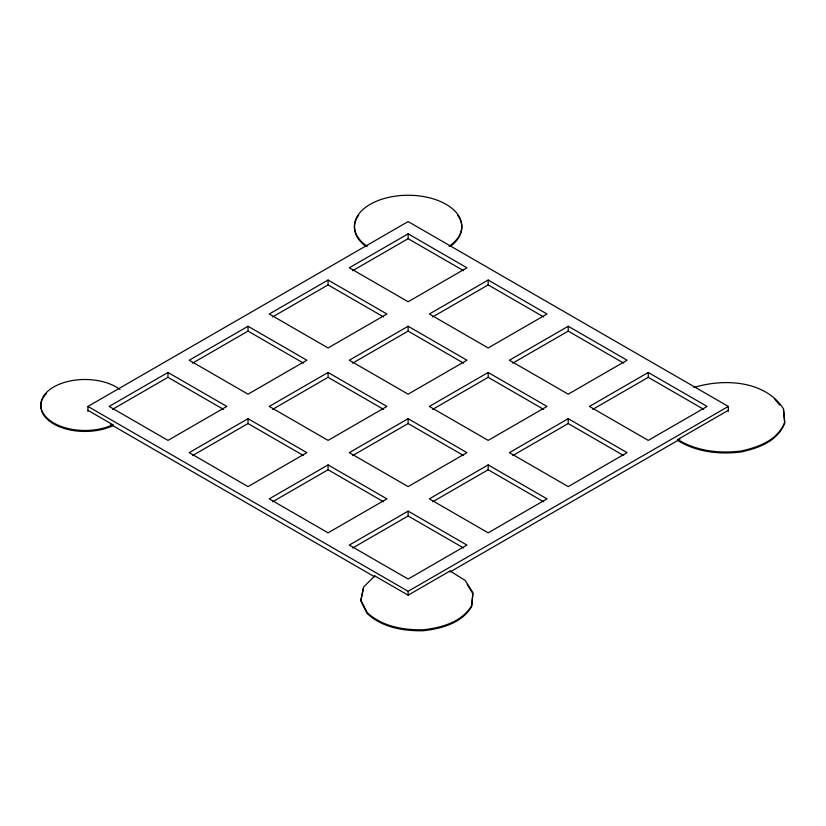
<?xml version="1.0" encoding="UTF-8"?>
<svg xmlns="http://www.w3.org/2000/svg" width="826" height="826" viewBox="0 0 826 826"><rect width="100%" height="100%" fill="white"/><g stroke="black" fill="none" stroke-linecap="round" stroke-linejoin="round"><path stroke-width="1.24" d="M363.543 588.112L360.838 600.987L367.064 613.45C382.242 627.543 403.377 631.147 423.418 630.744C441.621 628.596 461.527 623.32 471.656 606.625L472.895 593.667L467.196 584.519M374.725 575.898L363.543 587.141L360.838 600.017L367.064 612.479C382.242 626.573 403.377 630.176 423.418 629.773C441.621 627.626 461.527 622.35 471.656 605.654L472.895 592.707L465.296 580.502L450.046 570.983L408.127 595.185L374.725 575.898L374.725 576.868L110.705 424.44M87.938 411.286L87.938 406.433L408.127 221.575L728.315 406.433L728.315 411.286M167.977 372.474L109.156 406.433L167.977 440.392L226.809 406.433L167.977 372.474L167.977 377.327L223.474 409.366M248.027 326.26L189.206 360.219L248.027 394.178L306.859 360.219L248.027 326.26L248.027 331.112L192.53 363.151M328.077 280.045L269.255 314.004L328.077 347.963L386.898 314.004L328.077 280.045L328.077 284.898L272.58 316.936M408.127 233.83L349.295 267.789L408.127 301.748L466.948 267.789L408.127 233.83L408.127 238.683L463.623 270.721M112.491 409.366L167.977 377.327M352.63 270.721L408.127 238.683M248.027 418.689L189.206 452.648L248.027 486.607L306.859 452.648L248.027 418.689L248.027 423.542L192.53 455.58M328.077 372.474L269.255 406.433L328.077 440.392L386.898 406.433L328.077 372.474L328.077 377.327L272.58 409.366M408.127 326.26L349.295 360.219L408.127 394.178L466.948 360.219L408.127 326.26L408.127 331.112L463.623 363.151M488.176 280.045L429.344 314.004L488.176 347.963L546.998 314.004L488.176 280.045L488.176 284.898L543.663 316.936M352.63 363.151L408.127 331.112M432.679 316.936L488.176 284.898M328.077 464.904L269.255 498.863L328.077 532.822L386.898 498.863L328.077 464.904L328.077 469.757L272.58 501.795M408.127 418.689L349.295 452.648L408.127 486.607L466.948 452.648L408.127 418.689L408.127 423.542L352.63 455.58M488.176 372.474L429.344 406.433L488.176 440.392L546.998 406.433L488.176 372.474L488.176 377.327L543.663 409.366M568.216 326.26L509.394 360.219L568.216 394.178L627.048 360.219L568.216 326.26L568.216 331.112L512.729 363.151M432.679 409.366L488.176 377.327M408.127 511.118L349.295 545.077L408.127 579.036L466.948 545.077L408.127 511.118L408.127 515.971L352.63 548.01M488.176 464.904L429.344 498.863L488.176 532.822L546.998 498.863L488.176 464.904L488.176 469.757L543.663 501.795M568.216 418.689L509.394 452.648L568.216 486.607L627.048 452.648L568.216 418.689L568.216 423.542L623.713 455.58M648.265 372.474L589.444 406.433L648.265 440.392L707.087 406.433L648.265 372.474L648.265 377.327L592.769 409.366M432.679 501.795L488.176 469.757M512.729 455.58L568.216 423.542M87.938 406.433L408.127 591.302L728.315 406.433M783.502 409.799L784.7 423.201C777.772 441.239 758.402 448.239 740.984 451.998C719.281 454.63 696.638 452.142 677.723 440.495L677.723 439.525L728.315 410.315M679.922 439.225L450.046 571.953L450.046 570.983M693.881 387.497C723.648 378.339 764.917 380.218 783.502 408.829L784.7 422.231C777.772 440.268 758.402 447.269 740.984 451.027C719.281 453.66 696.638 451.172 677.723 439.525M568.216 331.112L623.713 363.151M648.265 377.327L703.762 409.366M328.077 284.898L383.574 316.936M248.027 331.112L303.524 363.151M328.077 377.327L383.574 409.366M408.127 423.542L463.623 455.58M248.027 423.542L303.524 455.58M328.077 469.757L383.574 501.795M408.127 515.971L463.623 548.01M87.938 410.315L112.873 424.719L112.873 425.689A44.139 25.482 0 0 1 56.653 425.514A44.139 25.482 0 0 1 46.339 393.61M774.427 398.576L779.723 405.122M408.127 591.302L408.127 595.185M457.532 215.101A53.68 30.996 0 0 1 450.17 246.489M366.083 246.489A53.68 30.996 0 0 1 358.721 215.101M112.873 424.719A44.139 25.482 0 0 1 50.479 420.899A44.139 25.482 0 0 1 57.737 384.916A44.139 25.482 0 0 1 119.977 389.48M367.188 246.293A53.68 30.996 0 0 1 371.215 203.743A53.68 30.996 0 0 1 445.028 203.743A53.68 30.996 0 0 1 449.065 246.293"/></g></svg>
